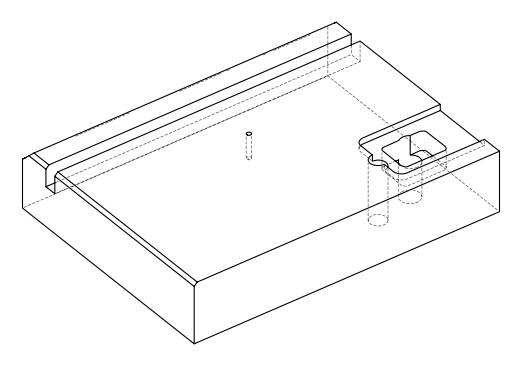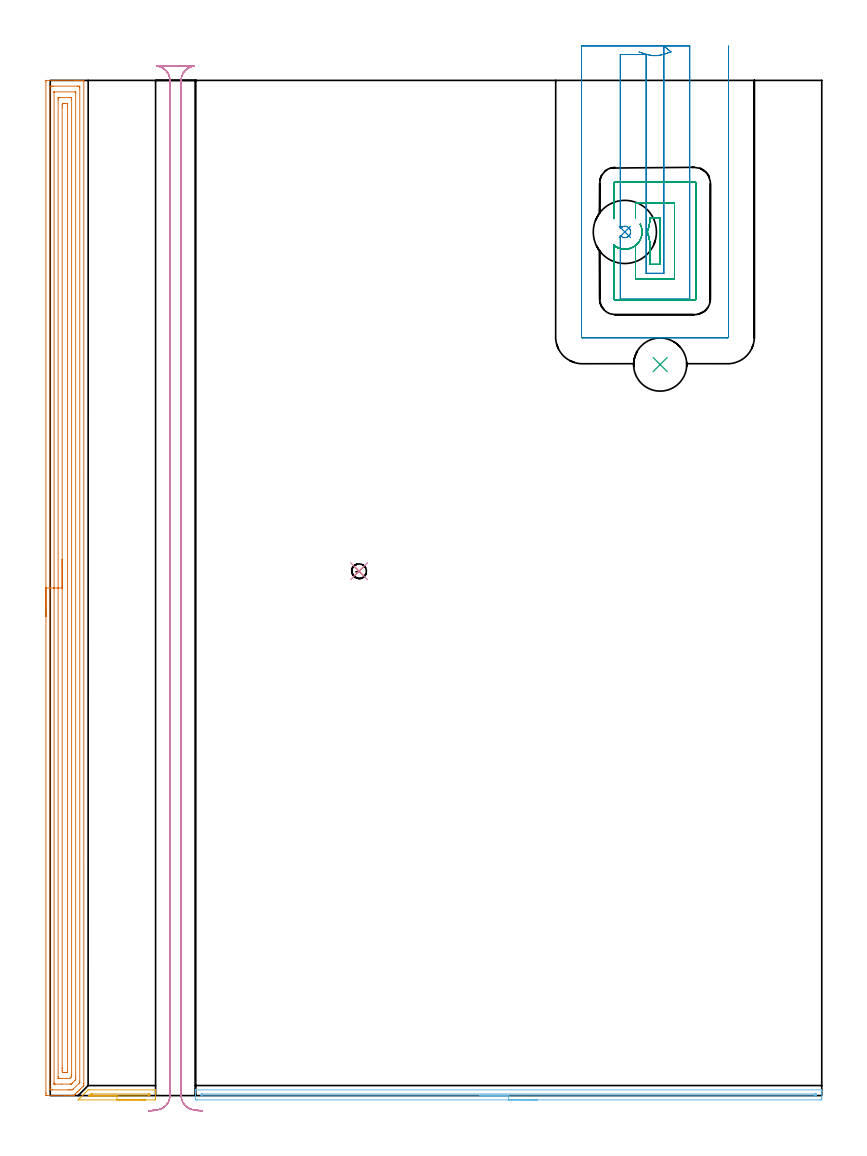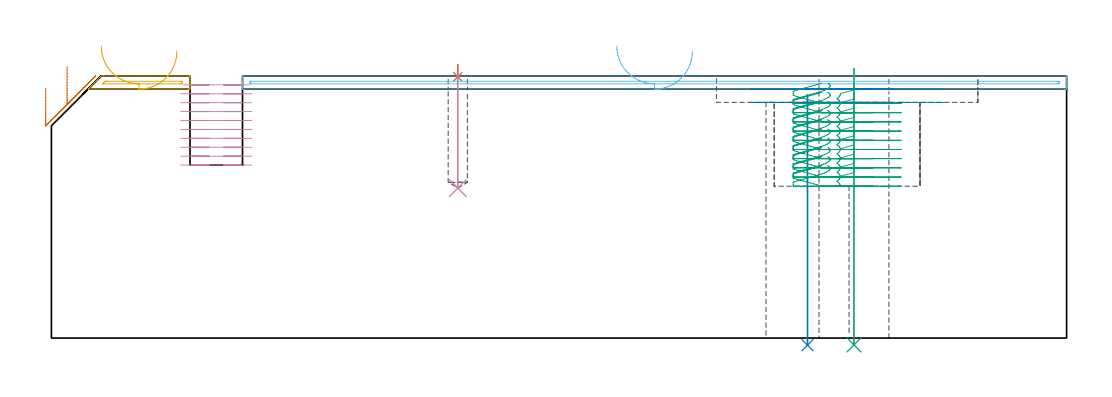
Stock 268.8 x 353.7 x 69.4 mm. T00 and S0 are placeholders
(PLAN: 10 operations, 6 tool changes, 44.9 min)
(1 SPOT_DRILL | STEP1POCKET | NXT0321_9005460120000 | 0.03 min | 1 mm3)
(2 INDEXABLE_INSERT_DRILL_THROUGH_HOLE_FROM_SOLID | STEP1HOLE | NXT0302_015 | 0.27 min | 26355 mm3)
(3 INDEXABLE_INSERT_DRILL_THROUGH_HOLE_FROM_SOLID_1 | STEP1HOLE_1 | NXT0302_008 | 0.29 min | 18633 mm3)
(4 DRILL_BLIND_HOLE_INTO_CENTER | STEP1POCKET | UGT0301_175 | 0.13 min | 577 mm3)
(5 AREA_MILL | FG_CHAMFER_SURFACE | UGT0205_001 | 0.55 min | 196 mm3)
(6 AREA_MILL_1 | FG_CHAMFER_SURFACE_1 | UGT0205_001 | 3.64 min | 1354 mm3)
(7 AREA_MILL_2 | FG_CHAMFER_SURFACE_2 | UGT0205_001 | 14.39 min | 30784 mm3)
(8 MILL_OPEN_POCKET | POCKET_OPEN | UGT0201_100 | Follow Part, ap 4.5, ae 75% | 2.99 min | 43998 mm3)
(9 MILL_RECTANGULAR_POCKET | POCKET_RECTANGULAR_STRAIGHT | NXT0201_013 | Follow Part, ap 2.5, ae 75% | 7.37 min | 35403 mm3)
(10 MILL_RECTANGULAR_SLOT | SLOT_RECTANGULAR | NXT0201_013 | Follow Part, ap 2.5, ae 75% | 15.27 min | 116003 mm3)
(TOOL NXT0321_9005460120000 | NC Spot Drill, 142deg, 12mm, Carbide, Uncoated | D12 PA142 FL30 Z2)
(TOOL NXT0302_015 | Index. Insert Drill 22mm [880-D2200L25-03] | D22 PA176 FL66 Z2)
(TOOL NXT0302_008 | Index. Insert Drill 18.5mm [880-D1850L25-05] | D18.5 PA176 FL93 Z2)
(TOOL UGT0301_175 | Twist Drill 5.1 mm | D5.1 PA118 FL50 Z2)
(TOOL UGT0205_001 | Chamfer Mill 20 x 3 x 45 deg. | D20 FL50 Z2)
(TOOL UGT0201_100 | End Mill 18 mm | D18 FL22 Z2)
(TOOL NXT0201_013 | ENDMILL 10mm | D10 FL30 Z4)
(OP 1 SPOT_DRILL)
G17 G21 G94 G90
T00 M6
G54
G17 G0 G90 X107.6 Y182.7 S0 M3
G43 Z79.4 H0
G94 G81 G98 Z69.18 F250. R72.4
G80
M5
M2
(OP 2 INDEXABLE_INSERT_DRILL_THROUGH_HOLE_FROM_SOLID)
G17 G21 G94 G90
T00 M6
G54
G17 G0 G90 X200.2 Y300.9 S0 M3
G43 Z79.4 H1
G94 G81 G98 Z-1.884 F250. R64.4
G80
M5
M2
(OP 3 INDEXABLE_INSERT_DRILL_THROUGH_HOLE_FROM_SOLID_1)
G17 G21 G94 G90
T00 M6
G54
G17 G0 G90 X212.5 Y254.7 S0 M3
G43 Z79.4 H1
G94 G81 G98 Z-1.823 F250. R71.4
G80
M5
M2
(OP 4 DRILL_BLIND_HOLE_INTO_CENTER)
G17 G21 G94 G90
T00 M6
G54
G17 G0 G90 X107.6 Y182.7 S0 M3
G43 Z79.4 H0
G94 G81 G98 Z39.7 F250. R71.4
G80
M5
M2
(OP 5 AREA_MILL)
G17 G21 G94 G90
T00 M6
G54
G17 G0 G90 X33.2 Y-1.5 S1061 M3
G43 Z79.4 H0
Z75.9
G94 G1 X33.162 Z75.028 F250.
X33.048 Z74.163
X32.859 Z73.312
X32.597 Z72.48
X32.263 Z71.674
X31.86 Z70.9
X31.392 Z70.164
X30.861 Z69.472
X30.271 Z68.829
X29.628 Z68.239
X28.936 Z67.708
X28.2 Z67.24
X27.426 Z66.837
X26.62 Z66.503
X25.788 Z66.241
X24.937 Z66.052
X24.072 Z65.938
X23.2 Z65.9
X9.838
X9.719 Y-1.493 Z65.906
X9.838 Y-1.364 Z66.035
X10.283 Y-0.916 Z66.481
X10.422 Y-0.777 Z66.619
X10.765 Y-0.435 Z66.965
X11.302 Y0.103 Z67.5
X11.89 Y0.69 Z68.089
X12.065 Y0.866 Z68.263
X12.182 Y0.983 Z68.38
X13.001 Y1.801 Z69.2
X13.205 Y1.996 Z69.389
X13.846 Y2. Z69.4
X36.563
X36.69 Y1.994 Z69.393
X36.7 Y1.735 Z69.133
Y1.027 Z68.426
Y0.353 Z67.752
Y-0.19 Z67.206
Y-0.461 Z66.935
Y-1.07 Z66.327
Y-1.341 Z66.056
X36.698 Y-1.491 Z65.905
X36.345 Y-1.5 Z65.9
X23.2
Y-0.086 Z67.314
X13.74 Y-0.085 Z67.315
X13.609 Y-0.081 Z67.319
X13.583 Y-0.079 Z67.321
X13.582 Y-0.078 Z67.322
X13.59 Y-0.066 Z67.334
X13.653 Y0.001 Z67.401
X13.719 Y0.069 Z67.469
X13.846 Y0.197 Z67.597
X14.096 Y0.443 Z67.843
X14.172 Y0.516 Z67.916
X14.228 Y0.566 Z67.966
X14.308 Y0.579 Z67.979
X14.661 Y0.584 Z67.984
X14.737 Y0.585 Z67.985
X34.336
X34.443 Y0.584 Z67.984
X34.678 Y0.579 Z67.979
X34.69 Y0.503 Z67.903
X34.695 Y0.335 Z67.735
X34.69 Y0.07 Z67.47
X34.667 Y-0.079 Z67.321
X34.336 Y-0.084 Z67.316
X34.23 Y-0.085 Z67.315
X23.2 Y-0.086 Z67.314
X22.329 Z67.352
X21.464 Z67.466
X20.612 Z67.655
X19.78 Z67.917
X18.974 Z68.251
X18.2 Z68.654
X17.464 Z69.123
X16.772 Z69.654
X16.129 Z70.243
X15.54 Z70.886
X15.009 Z71.578
X14.54 Z72.314
X14.137 Z73.088
X13.803 Z73.894
X13.541 Z74.726
X13.352 Z75.578
X13.238 Z76.443
X13.2 Z77.314
G0 Z79.4
M5
M2
(OP 6 AREA_MILL_1)
G17 G21 G94 G90
T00 M6
G54
G17 G0 G90 X169.7 Y-1.5 S1061 M3
G43 Z79.4 H0
Z75.9
G94 G1 X169.662 Z75.028 F250.
X169.548 Z74.163
X169.359 Z73.312
X169.097 Z72.48
X168.763 Z71.674
X168.36 Z70.9
X167.892 Z70.164
X167.36 Z69.472
X166.771 Z68.829
X166.128 Z68.239
X165.436 Z67.708
X164.7 Z67.24
X163.926 Z66.837
X163.12 Z66.503
X162.288 Z66.241
X161.436 Z66.052
X160.572 Z65.938
X159.7 Z65.9
X51.212
X50.78 Y-1.495 Z65.901
X50.61 Y-1.49 Z65.904
X50.6 Y-1.07 Z66.324
Y-0.516 Z66.881
Y-0.19 Z67.206
Y0.364 Z67.76
Y0.69 Z68.085
Y1.682 Z69.081
X50.61 Y1.994 Z69.393
X50.765 Y2. Z69.4
X268.635
X268.79 Y1.994 Z69.393
X268.8 Y1.681 Z69.081
Y1.342 Z68.741
Y0.69 Z68.085
Y-0.516 Z66.881
X268.796 Y-1.07 Z66.324
X268.79 Y-1.49 Z65.904
X268.62 Y-1.495 Z65.901
X268.188 Y-1.5 Z65.9
X159.7
Y-0.086 Z67.314
X52.891 Y-0.085 Z67.315
X52.634 Y-0.08 Z67.32
X52.61 Y-0.079 Z67.321
X52.606 Y-0.06 Z67.34
X52.602 Y-0.029 Z67.371
X52.601 Y0.002 Z67.402
Y0.201 Z67.601
X52.61 Y0.531 Z67.931
X52.616 Y0.58 Z67.98
X52.631 Y0.582 Z67.982
X52.677 Y0.584 Z67.984
X52.77 Y0.585 Z67.985
X52.956 Y0.586 Z67.986
X266.509 Y0.585 Z67.985
X266.766 Y0.58 Z67.98
X266.79 Y0.579 Z67.979
X266.794 Y0.559 Z67.959
X266.798 Y0.528 Z67.928
X266.8 Y0.498 Z67.898
Y0.298 Z67.698
X266.798 Y0.054 Z67.454
X266.795 Y-0.011 Z67.389
X266.79 Y-0.062 Z67.338
X266.779 Y-0.079 Z67.321
X266.743 Y-0.081 Z67.319
X266.402 Y-0.085 Z67.315
X266.297 Y-0.086 Z67.314
X159.7
X158.828 Z67.352
X157.964 Z67.466
X157.112 Z67.655
X156.28 Z67.917
X155.474 Z68.251
X154.7 Z68.654
X153.964 Z69.123
X153.272 Z69.654
X152.629 Z70.243
X152.04 Z70.886
X151.508 Z71.578
X151.04 Z72.314
X150.637 Z73.088
X150.303 Z73.894
X150.041 Z74.726
X149.852 Z75.578
X149.738 Z76.443
X149.7 Z77.314
G0 Z79.4
M5
M2
(OP 7 AREA_MILL_2)
G17 G21 G94 G90
T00 M6
G54
G17 G0 G90 X-1.5 Y166.85 S1061 M3
G43 Z79.4 H0
Z66.2
G94 G1 Y166.888 Z65.328 F250.
Y167.002 Z64.464
Y167.191 Z63.612
Y167.453 Z62.78
Y167.787 Z61.974
Y168.19 Z61.2
Y168.658 Z60.464
Y169.19 Z59.772
Y169.779 Z59.129
Y170.422 Z58.54
Y171.114 Z58.008
Y171.85 Z57.54
Y172.624 Z57.137
Y173.43 Z56.803
Y174.262 Z56.541
Y175.113 Z56.352
Y175.978 Z56.238
Y176.85 Z56.2
Y353.095
X-1.495 Y353.55 Z56.203
X-1.492 Y353.69 Z56.206
X-1.347 Y353.7 Z56.35
X8.622 Z66.316
X9.19 Z66.887
X9.502 Z67.198
X10.07 Z67.766
X10.383 Z68.077
X11.391 Y353.699 Z69.09
X11.694 Y353.69 Z69.393
X11.7 Y353.542 Z69.4
Y4.174
X11.694 Y3.505 Z69.392
X11.483 Y3.283 Z69.183
X10.59 Y2.389 Z68.288
X10.144 Y1.943 Z67.843
X9.698 Y1.497 Z67.396
X9.251 Y1.051 Z66.95
X8.806 Y0.604 Z66.503
X8.622 Y0.421 Z66.321
X8.54 Y0.34 Z66.24
X8.356 Y0.158 Z66.056
X8.199 Y0.01 Z65.898
X8.181 Y0.008 Z65.881
X7.869 Y0. Z65.569
X7.485 Z65.184
X6.861 Z64.556
X5.668 Z63.365
X5.1 Z62.794
X-1.063 Y0.001 Z56.634
X-1.278 Y0.004 Z56.419
X-1.492 Y0.01 Z56.206
X-1.495 Y0.166 Z56.203
X-1.499 Y0.604 Z56.201
X-1.5 Y1.047 Z56.2
Y176.85
X-0.086 Z57.614
X-0.085 Y351.509 Z57.615
X-0.084 Y351.609 Z57.616
X-0.082 Y351.657 Z57.618
X-0.079 Y351.677 Z57.621
X-0.068 Y351.69 Z57.632
X0.316 Y351.697 Z58.016
X0.698 Y351.699 Z58.398
X1.194 Y351.7 Z58.894
X9.502 Y351.699 Z67.202
X10.002 Y351.696 Z67.702
X10.195 Y351.69 Z67.895
X10.279 Y351.667 Z67.979
X10.284 Y351.411 Z67.984
X10.285 Y351.311 Z67.985
X10.286 Y350.516 Z67.986
X10.285 Y5.066 Z67.985
X10.281 Y4.669 Z67.981
X10.279 Y4.572 Z67.979
X10.271 Y4.532 Z67.971
X10.246 Y4.504 Z67.946
X10.153 Y4.406 Z67.853
X9.924 Y4.174 Z67.624
X8.138 Y2.389 Z65.838
X7.935 Y2.193 Z65.635
X7.741 Y2.01 Z65.441
X7.242 Y2.002 Z64.942
X6.861 Y2.001 Z64.561
X6.364 Y2. Z64.064
X0.698 Y2.001 Z58.398
X0.198 Y2.004 Z57.898
X0.005 Y2.01 Z57.705
X-0.079 Y2.033 Z57.621
X-0.084 Y2.289 Z57.616
X-0.085 Y2.389 Z57.615
X-0.086 Y3.183 Z57.614
Y176.85
X1.328 Z59.028
X1.329 Y349.526 Z59.029
X1.331 Y349.652 Z59.031
X1.333 Y349.682 Z59.033
X1.334 Y349.69 Z59.034
X1.35 Y349.693 Z59.05
X1.408 Y349.699 Z59.108
X8.622 Z66.322
X8.793 Y349.696 Z66.493
X8.842 Y349.693 Z66.542
X8.865 Y349.689 Z66.565
X8.867 Y349.676 Z66.567
X8.87 Y349.61 Z66.57
X8.871 Y349.526 Z66.571
Y349.273
Y6.598
X8.87 Y5.959 Z66.57
X8.868 Y5.709 Z66.568
X8.865 Y5.622 Z66.565
X8.859 Y5.569 Z66.559
X8.829 Y5.538 Z66.529
X8.622 Y5.323 Z66.322
X7.741 Y4.44 Z65.441
X7.609 Y4.308 Z65.309
X7.474 Y4.174 Z65.174
X7.348 Y4.056 Z65.048
X7.304 Y4.015 Z65.004
X7.204 Y4.009 Z64.904
X7.031 Y4.002 Z64.731
X3.951 Y4. Z61.651
X1.75 Z59.45
X1.578 Y4.001 Z59.278
X1.407 Y4.003 Z59.107
X1.358 Y4.007 Z59.058
X1.335 Y4.011 Z59.035
X1.333 Y4.023 Z59.033
X1.33 Y4.09 Z59.03
X1.329 Y4.174 Z59.029
Y4.427
X1.328 Y176.85 Z59.028
X2.743 Z60.443
Y346.849
X2.745 Y347.451 Z60.445
X2.748 Y347.654 Z60.448
X2.749 Y347.683 Z60.449
X2.764 Y347.69 Z60.464
X2.814 Y347.694 Z60.514
X2.919 Y347.697 Z60.619
X3.339 Y347.7 Z61.039
X6.861 Z64.561
X7.286 Y347.699 Z64.986
X7.381 Y347.697 Z65.081
X7.429 Y347.693 Z65.129
X7.448 Y347.69 Z65.148
X7.45 Y347.679 Z65.15
X7.453 Y347.578 Z65.153
X7.457 Y347.137 Z65.157
Y7.139
X7.455 Y6.851 Z65.155
X7.453 Y6.7 Z65.153
X7.45 Y6.629 Z65.15
X7.415 Y6.575 Z65.115
X7.274 Y6.432 Z64.974
X6.861 Y6.019 Z64.561
X6.812 Y6.008 Z64.512
X5.98 Y6. Z63.68
X5.94 Z63.64
X3.339 Z61.039
X2.915 Y6.001 Z60.615
X2.819 Y6.003 Z60.519
X2.771 Y6.007 Z60.471
X2.752 Y6.01 Z60.452
X2.75 Y6.021 Z60.45
X2.747 Y6.122 Z60.447
X2.743 Y6.563 Z60.443
Y176.85
X4.157 Z61.857
Y344.235
X4.161 Y345.064 Z61.861
X4.163 Y345.121 Z61.863
X4.22 Y345.69 Z61.92
X4.476 Y345.696 Z62.176
X5.1 Y345.699 Z62.8
X5.355 Y345.698 Z63.055
X5.98 Y345.69 Z63.68
X6.036 Y345.064 Z63.736
X6.039 Y345.004 Z63.739
X6.043 Y344.172 Z63.743
Y344.108
Y9.465
X6.039 Y8.636 Z63.739
X6.037 Y8.579 Z63.737
X5.98 Y8.01 Z63.68
X5.724 Y8.004 Z63.424
X5.1 Y8.001 Z62.8
X4.845 Y8.002 Z62.545
X4.22 Y8.01 Z61.92
X4.164 Y8.636 Z61.864
X4.16 Y8.696 Z61.86
X4.157 Y9.528 Z61.857
Y9.592
Y176.85
Y177.722 Z61.895
Y178.586 Z62.009
Y179.438 Z62.198
Y180.27 Z62.46
Y181.076 Z62.794
Y181.85 Z63.197
Y182.586 Z63.665
Y183.278 Z64.196
Y183.921 Z64.786
Y184.51 Z65.429
Y185.041 Z66.121
Y185.51 Z66.857
Y185.913 Z67.631
Y186.247 Z68.437
Y186.509 Z69.269
Y186.698 Z70.12
Y186.812 Z70.985
Y186.85 Z71.857
G0 Z79.4
M5
M2
(OP 8 MILL_OPEN_POCKET)
G17 G21 G94 G90
T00 M6
G54
G17 G0 G90 X205.127 Y363.604 S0 M3
G43 Z79.4 H0
Z65.9
G94 G1 X207.987 Y362.7 F250.
G3 X213.413 Y362.7 R9.
G1 X216.273 Y363.604
X213.8 Y365.7
Y362.7
Y286.5 F500.
X207.6
Y362.7
X198.6
Y302.088
G2 X199.072 Y302.544 R2.
X199.25 Y302.653 R1.99
X201.5 Y302.411 R1.991
X201.751 Y302.152 R1.99
X202.128 Y301.405 R1.995
X201.25 Y299.205 R1.996
X200.72 Y298.974 R1.995
X198.671 Y299.616 R2.01
G1 X198.6 Y299.706
Y277.5
X222.8
Y362.7
Y365.7 F250.
X185.1
Y362.7
Y264.3 F500.
G3 X185.4 Y264. R0.3
G1 X236.
G3 X236.3 Y264.3 R0.3
G1 Y362.7
Y365.7 F250.
G0 X205.127 Y363.604 Z62.4
G1 X207.987 Y362.7
G3 X213.413 Y362.7 R9.
G1 X216.273 Y363.604
X213.8 Y365.7
Y362.7
Y286.5 F500.
X207.6
Y362.7
X198.6
Y302.088
G2 X199.072 Y302.544 R2.
G1 X199.15 Y302.607
X199.242 Y302.648
G2 X201.505 Y302.407 R1.991
X201.751 Y302.152 R1.99
X201.398 Y299.306 R1.995
G1 X201.238 Y299.198
G2 X198.812 Y299.466 R2.005
X198.671 Y299.616 R2.01
G1 X198.6 Y299.706
Y277.5
X222.8
Y362.7
Y365.7 F250.
X185.1
Y362.7
Y264.3 F500.
G3 X185.4 Y264. R0.3
G1 X236.
G3 X236.3 Y264.3 R0.3
G1 Y362.7
Y365.7 F250.
G0 Z79.4
M5
M2
(OP 9 MILL_RECTANGULAR_POCKET)
G17 G21 G94 G90
T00 M6
G54
G17 G0 G90 X204.017 Y296.272 S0 M3
G43 Z79.4 H0
Z67.533
G94 G1 X203.627 Y295.967 Z67.401 F250.
X203.217 Y295.705 Z67.27
X202.908 Y295.549 Z67.177
X202.598 Y295.393 Z67.084
X201.757 Y295.099 Z66.846
X200.882 Y294.933 Z66.607
X199.992 Y294.898 Z66.368
X199.106 Y294.995 Z66.13
X198.245 Y295.221 Z65.891
X197.426 Y295.572 Z65.652
X196.669 Y296.04 Z65.414
X196.4 Y296.26 Z65.321
Y294.303 Z64.797
Y296.26 Z64.273
X196.669 Y296.04 Z64.18
X197.426 Y295.572 Z63.941
X198.245 Y295.221 Z63.702
X199.106 Y294.995 Z63.464
X199.992 Y294.898 Z63.225
X200.882 Y294.933 Z62.986
X201.757 Y295.099 Z62.748
X202.598 Y295.393 Z62.509
X202.908 Y295.549 Z62.416
X203.217 Y295.705 Z62.323
X203.627 Y295.967 Z62.193
X203.9 Y296.18 Z62.1
Y284.6 F500.
X217.5
Y310.9
X203.9
Y305.618
G0 X205.555 Y303.621 Z67.533
G1 X205.903 Y302.786 Z67.291 F250.
X206.122 Y301.903 Z67.047
X206.206 Y300.998 Z66.804
X206.152 Y300.09 Z66.56
X205.961 Y299.2 Z66.316
X205.639 Y298.35 Z66.072
X205.191 Y297.558 Z65.829
X204.63 Y296.843 Z65.585
X203.966 Y296.22 Z65.341
X203.217 Y295.705 Z65.098
X202.908 Y295.549 Z65.005
X202.598 Y295.393 Z64.912
X201.757 Y295.099 Z64.673
X200.882 Y294.933 Z64.434
X199.992 Y294.898 Z64.196
X199.106 Y294.995 Z63.957
X198.245 Y295.221 Z63.718
X197.426 Y295.572 Z63.48
X196.669 Y296.04 Z63.241
X196.4 Y296.26 Z63.148
Y294.303 Z62.624
Y296.26 Z62.1
Y277.6 F500.
G3 X196.9 Y277.1 R0.5
G1 X224.5
G3 X225. Y277.6 R0.5
G1 Y317.9
G3 X224.5 Y318.4 R0.5
G1 X196.9
G3 X196.4 Y317.9 R0.5
G1 Y305.537
G0 X212.5 Y299.094 Z67.533
G1 Y305.9 Z65.71 F250.
X208.9 Z64.745
Y305.037 Z64.514
X208.787 Y303.791 Z64.179
X208.551 Y302.562 Z63.843
X208.193 Y301.363 Z63.508
X208.007 Y300.898 Z63.374
X208.193 Y300.434 Z63.24
X208.551 Y299.235 Z62.905
X208.787 Y298.006 Z62.569
X208.9 Y296.76 Z62.234
Y296.26 Z62.1
Y289.6 F500.
X212.5
Y305.9
X208.9
Y305.537
G2 X208.007 Y300.898 R12.5
X208.9 Y296.26 R12.5
G1 Y295.26
G0 X204.015 Y296.273 Z65.1
G1 X203.627 Y295.968 Z64.968 F250.
X203.214 Y295.705 Z64.837
X202.905 Y295.548 Z64.744
X202.596 Y295.392 Z64.651
X201.755 Y295.099 Z64.412
X200.88 Y294.933 Z64.174
X199.99 Y294.898 Z63.935
X199.105 Y294.995 Z63.697
X198.244 Y295.221 Z63.458
X197.426 Y295.572 Z63.219
X196.669 Y296.04 Z62.981
X196.4 Y296.26 Z62.888
Y294.303 Z62.364
Y296.26 Z61.839
X196.669 Y296.04 Z61.747
X197.426 Y295.572 Z61.508
X198.244 Y295.221 Z61.269
X199.105 Y294.995 Z61.031
X199.99 Y294.898 Z60.792
X200.88 Y294.933 Z60.554
X201.755 Y295.099 Z60.315
X202.596 Y295.392 Z60.077
X202.905 Y295.548 Z59.984
X203.214 Y295.705 Z59.891
X203.627 Y295.968 Z59.759
X203.9 Y296.182 Z59.667
Y284.6 F500.
X217.5
Y310.9
X203.9
Y305.618
G0 X205.55 Y303.622 Z65.1
G1 X205.569 Y303.59 Z65.09 F250.
X205.911 Y302.752 Z64.847
X206.124 Y301.872 Z64.605
X206.203 Y300.97 Z64.362
X206.145 Y300.066 Z64.119
X205.952 Y299.182 Z63.877
X205.628 Y298.336 Z63.634
X205.181 Y297.549 Z63.392
X204.621 Y296.837 Z63.149
X203.961 Y296.218 Z62.906
X203.214 Y295.705 Z62.664
X202.905 Y295.548 Z62.571
X202.596 Y295.392 Z62.478
X201.755 Y295.099 Z62.239
X200.88 Y294.933 Z62.001
X199.99 Y294.898 Z61.762
X199.105 Y294.995 Z61.524
X198.244 Y295.221 Z61.285
X197.426 Y295.572 Z61.046
X196.669 Y296.04 Z60.808
X196.4 Y296.26 Z60.715
Y294.303 Z60.191
Y296.26 Z59.667
Y277.6 F500.
G3 X196.9 Y277.1 R0.5
G1 X224.5
G3 X225. Y277.6 R0.5
G1 Y317.9
G3 X224.5 Y318.4 R0.5
G1 X196.9
G3 X196.4 Y317.9 R0.5
G1 Y305.537
G0 X212.5 Y299.094 Z65.1
G1 Y305.9 Z63.276 F250.
X208.9 Z62.312
Y305.037 Z62.08
X208.788 Y303.791 Z61.745
X208.551 Y302.562 Z61.41
X208.193 Y301.363 Z61.075
X208.007 Y300.898 Z60.941
X208.193 Y300.434 Z60.807
X208.551 Y299.235 Z60.471
X208.788 Y298.006 Z60.136
X208.9 Y296.76 Z59.801
Y296.26 Z59.667
Y289.6 F500.
X212.5
Y305.9
X208.9
Y305.537
G2 X208.007 Y300.898 R12.5
X208.9 Y296.26 R12.5
G1 Y295.26
G0 X204.015 Y296.273 Z62.667
G1 X203.627 Y295.968 Z62.534 F250.
X203.36 Y295.792 Z62.449
X202.745 Y295.47 Z62.262
X202.43 Y295.323 Z62.17
X201.606 Y295.061 Z61.938
X200.753 Y294.92 Z61.706
X199.888 Y294.902 Z61.474
X199.03 Y295.009 Z61.243
X198.196 Y295.238 Z61.011
X197.403 Y295.584 Z60.779
X196.669 Y296.04 Z60.547
X196.4 Y296.26 Z60.454
Y294.303 Z59.93
Y296.26 Z59.406
X196.669 Y296.04 Z59.313
X197.403 Y295.584 Z59.082
X198.196 Y295.238 Z58.85
X199.03 Y295.009 Z58.618
X199.888 Y294.902 Z58.386
X200.753 Y294.92 Z58.155
X201.606 Y295.061 Z57.923
X202.43 Y295.323 Z57.691
X203.055 Y295.627 Z57.505
X203.36 Y295.792 Z57.412
X203.627 Y295.968 Z57.326
X203.9 Y296.182 Z57.233
Y284.6 F500.
X217.5
Y310.9
X203.9
Y305.618
G0 X205.551 Y303.623 Z62.667
G1 X205.891 Y302.815 Z62.432 F250.
X206.111 Y301.949 Z62.192
X206.201 Y301.059 Z61.953
X206.158 Y300.166 Z61.713
X205.983 Y299.29 Z61.474
X205.68 Y298.449 Z61.234
X205.255 Y297.662 Z60.994
X204.719 Y296.946 Z60.755
X204.082 Y296.319 Z60.515
X203.36 Y295.792 Z60.276
X202.745 Y295.47 Z60.09
X202.43 Y295.323 Z59.997
X201.606 Y295.061 Z59.765
X200.753 Y294.92 Z59.533
X199.888 Y294.902 Z59.301
X199.03 Y295.009 Z59.07
X198.196 Y295.238 Z58.838
X197.403 Y295.584 Z58.606
X196.669 Y296.04 Z58.374
X196.4 Y296.26 Z58.282
Y294.303 Z57.757
Y296.26 Z57.233
Y277.6 F500.
G3 X196.9 Y277.1 R0.5
G1 X224.5
G3 X225. Y277.6 R0.5
G1 Y317.9
G3 X224.5 Y318.4 R0.5
G1 X196.9
G3 X196.4 Y317.9 R0.5
G1 Y305.537
G0 X212.5 Y299.094 Z62.667
G1 Y305.9 Z60.843 F250.
X208.9 Z59.878
Y305.037 Z59.647
X208.787 Y303.791 Z59.312
X208.551 Y302.562 Z58.977
X208.193 Y301.363 Z58.641
X208.007 Y300.898 Z58.507
X208.193 Y300.434 Z58.373
X208.551 Y299.235 Z58.038
X208.787 Y298.006 Z57.703
X208.9 Y296.76 Z57.367
Y296.26 Z57.233
Y289.6 F500.
X212.5
Y305.9
X208.9
Y305.537
G2 X208.007 Y300.898 R12.5
X208.9 Y296.26 R12.5
G1 Y295.26
G0 X204.016 Y296.272 Z60.233
G1 X203.627 Y295.967 Z60.101 F250.
X203.004 Y295.588 Z59.905
X202.689 Y295.444 Z59.813
X202.373 Y295.3 Z59.72
X201.555 Y295.049 Z59.49
X200.709 Y294.916 Z59.261
X199.853 Y294.904 Z59.031
X199.004 Y295.014 Z58.802
X198.179 Y295.244 Z58.573
X197.396 Y295.588 Z58.343
X196.669 Y296.04 Z58.114
X196.4 Y296.26 Z58.021
Y294.303 Z57.497
Y296.26 Z56.973
X196.669 Y296.04 Z56.88
X197.396 Y295.588 Z56.65
X198.179 Y295.244 Z56.421
X199.004 Y295.014 Z56.192
X199.853 Y294.904 Z55.962
X200.709 Y294.916 Z55.733
X201.555 Y295.049 Z55.503
X202.373 Y295.3 Z55.274
X202.689 Y295.444 Z55.181
X203.004 Y295.588 Z55.088
X203.627 Y295.967 Z54.893
X203.9 Y296.181 Z54.8
Y284.6 F500.
X217.5
Y310.9
X203.9
Y305.618
G0 X205.552 Y303.62 Z60.233
G1 X205.577 Y303.577 Z60.22 F250.
X205.925 Y302.716 Z59.971
X206.137 Y301.812 Z59.722
X206.206 Y300.887 Z59.474
X206.132 Y299.961 Z59.225
X205.917 Y299.058 Z58.976
X205.565 Y298.2 Z58.728
X205.085 Y297.405 Z58.479
X204.488 Y296.694 Z58.23
X203.789 Y296.083 Z57.981
X203.004 Y295.588 Z57.733
X202.689 Y295.444 Z57.64
X202.373 Y295.3 Z57.547
X201.555 Y295.049 Z57.317
X200.709 Y294.916 Z57.088
X199.853 Y294.904 Z56.859
X199.004 Y295.014 Z56.629
X198.179 Y295.244 Z56.4
X197.396 Y295.588 Z56.171
X196.669 Y296.04 Z55.941
X196.4 Y296.26 Z55.848
Y294.303 Z55.324
Y296.26 Z54.8
Y277.6 F500.
G3 X196.9 Y277.1 R0.5
G1 X224.5
G3 X225. Y277.6 R0.5
G1 Y317.9
G3 X224.5 Y318.4 R0.5
G1 X196.9
G3 X196.4 Y317.9 R0.5
G1 Y305.537
G0 X212.5 Y299.094 Z60.233
G1 Y305.9 Z58.41 F250.
X208.9 Z57.445
Y305.037 Z57.214
X208.787 Y303.791 Z56.879
X208.551 Y302.562 Z56.543
X208.193 Y301.363 Z56.208
X208.007 Y300.899 Z56.074
X208.193 Y300.434 Z55.94
X208.551 Y299.235 Z55.605
X208.787 Y298.006 Z55.269
X208.9 Y296.76 Z54.934
Y296.26 Z54.8
Y289.6 F500.
X212.5
Y305.9
X208.9
Y305.537
G2 X208.007 Y300.899 R12.5
X208.9 Y296.26 R12.5
G1 Y295.26
G0 X204.018 Y296.273 Z57.8
G1 X203.9 Y296.18 Z57.76 F250.
X203.62 Y295.961 Z57.665
X203.324 Y295.781 Z57.572
X203.121 Y295.657 Z57.508
X202.908 Y295.549 Z57.444
X202.598 Y295.393 Z57.351
X201.757 Y295.099 Z57.112
X200.882 Y294.933 Z56.874
X199.992 Y294.898 Z56.635
X199.106 Y294.995 Z56.396
X198.245 Y295.221 Z56.158
X197.426 Y295.572 Z55.919
X196.669 Y296.04 Z55.68
X196.4 Y296.26 Z55.587
Y294.303 Z55.063
Y296.26 Z54.539
X196.669 Y296.04 Z54.446
X197.426 Y295.572 Z54.208
X198.245 Y295.221 Z53.969
X199.106 Y294.995 Z53.73
X199.992 Y294.898 Z53.492
X200.882 Y294.933 Z53.253
X201.757 Y295.099 Z53.014
X202.598 Y295.393 Z52.776
X202.908 Y295.549 Z52.683
X203.121 Y295.657 Z52.619
X203.324 Y295.781 Z52.555
X203.627 Y295.967 Z52.459
X203.9 Y296.18 Z52.367
Y284.6 F500.
X217.5
Y310.9
X203.9
Y305.618
G0 X205.552 Y303.62 Z57.8
G1 X205.573 Y303.584 Z57.789 F250.
X205.93 Y302.701 Z57.534
X206.143 Y301.773 Z57.278
X206.206 Y300.823 Z57.023
X206.118 Y299.874 Z56.768
X205.882 Y298.952 Z56.513
X205.503 Y298.078 Z56.258
X204.99 Y297.276 Z56.002
X204.357 Y296.564 Z55.747
X203.62 Y295.961 Z55.492
X203.324 Y295.781 Z55.399
X203.121 Y295.657 Z55.335
X202.908 Y295.549 Z55.271
X202.598 Y295.393 Z55.179
X201.757 Y295.099 Z54.94
X200.882 Y294.933 Z54.701
X199.992 Y294.898 Z54.462
X199.106 Y294.995 Z54.224
X198.245 Y295.221 Z53.985
X197.426 Y295.572 Z53.746
X196.669 Y296.04 Z53.508
X196.4 Y296.26 Z53.415
Y294.303 Z52.891
Y296.26 Z52.367
Y277.6 F500.
G3 X196.9 Y277.1 R0.5
G1 X224.5
G3 X225. Y277.6 R0.5
G1 Y317.9
G3 X224.5 Y318.4 R0.5
G1 X196.9
G3 X196.4 Y317.9 R0.5
G1 Y305.537
G0 X212.5 Y299.094 Z57.8
G1 Y305.9 Z55.976 F250.
X208.9 Z55.012
Y305.037 Z54.781
X208.787 Y303.791 Z54.445
X208.551 Y302.562 Z54.11
X208.193 Y301.363 Z53.775
X208.007 Y300.898 Z53.641
X208.193 Y300.434 Z53.507
X208.551 Y299.235 Z53.171
X208.787 Y298.006 Z52.836
X208.9 Y296.76 Z52.501
Y296.26 Z52.367
Y289.6 F500.
X212.5
Y305.9
X208.9
Y305.537
G2 X208.007 Y300.898 R12.5
X208.9 Y296.26 R12.5
G1 Y295.26
G0 X204.016 Y296.273 Z55.367
G1 X203.627 Y295.967 Z55.234 F250.
X203.217 Y295.706 Z55.104
X202.908 Y295.549 Z55.011
X202.598 Y295.393 Z54.918
X201.757 Y295.099 Z54.679
X200.882 Y294.933 Z54.441
X199.992 Y294.898 Z54.202
X199.106 Y294.995 Z53.963
X198.245 Y295.221 Z53.725
X197.426 Y295.572 Z53.486
X196.669 Y296.04 Z53.247
X196.4 Y296.26 Z53.154
Y294.303 Z52.63
Y296.26 Z52.106
X196.669 Y296.04 Z52.013
X197.426 Y295.572 Z51.774
X198.245 Y295.221 Z51.536
X199.106 Y294.995 Z51.297
X199.992 Y294.898 Z51.058
X200.882 Y294.933 Z50.82
X201.757 Y295.099 Z50.581
X202.598 Y295.393 Z50.342
X202.908 Y295.549 Z50.25
X203.217 Y295.706 Z50.157
X203.627 Y295.967 Z50.026
X203.9 Y296.181 Z49.933
Y284.6 F500.
X217.5
Y310.9
X203.9
Y305.618
G0 X205.553 Y303.622 Z55.367
G1 X205.901 Y302.787 Z55.124 F250.
X206.121 Y301.904 Z54.88
X206.204 Y300.999 Z54.637
X206.15 Y300.091 Z54.393
X205.96 Y299.201 Z54.149
X205.637 Y298.351 Z53.906
X205.19 Y297.559 Z53.662
X204.629 Y296.844 Z53.418
X203.966 Y296.221 Z53.175
X203.217 Y295.706 Z52.931
X202.908 Y295.549 Z52.838
X202.598 Y295.393 Z52.745
X201.757 Y295.099 Z52.507
X200.882 Y294.933 Z52.268
X199.992 Y294.898 Z52.029
X199.106 Y294.995 Z51.79
X198.245 Y295.221 Z51.552
X197.426 Y295.572 Z51.313
X196.669 Y296.04 Z51.074
X196.4 Y296.26 Z50.982
Y294.303 Z50.457
Y296.26 Z49.933
Y277.6 F500.
G3 X196.9 Y277.1 R0.5
G1 X224.5
G3 X225. Y277.6 R0.5
G1 Y317.9
G3 X224.5 Y318.4 R0.5
G1 X196.9
G3 X196.4 Y317.9 R0.5
G1 Y305.537
G0 X212.5 Y299.094 Z55.367
G1 Y305.9 Z53.543 F250.
X208.9 Z52.578
Y305.037 Z52.347
X208.787 Y303.791 Z52.012
X208.551 Y302.562 Z51.677
X208.193 Y301.363 Z51.341
X208.007 Y300.898 Z51.207
X208.193 Y300.434 Z51.073
X208.551 Y299.235 Z50.738
X208.787 Y298.006 Z50.403
X208.9 Y296.76 Z50.067
Y296.26 Z49.933
Y289.6 F500.
X212.5
Y305.9
X208.9
Y305.537
G2 X208.007 Y300.898 R12.5
X208.9 Y296.26 R12.5
G1 Y295.26
G0 X204.018 Y296.274 Z52.933
G1 X203.682 Y296.01 Z52.819 F250.
X203.449 Y295.86 Z52.745
X203.158 Y295.672 Z52.652
X202.756 Y295.464 Z52.531
X202.434 Y295.335 Z52.438
X202.113 Y295.206 Z52.345
X201.188 Y294.976 Z52.09
X200.239 Y294.894 Z51.834
X199.289 Y294.964 Z51.579
X198.362 Y295.182 Z51.324
X197.481 Y295.544 Z51.069
X196.669 Y296.04 Z50.814
X196.4 Y296.26 Z50.721
Y294.303 Z50.197
Y296.26 Z49.672
X196.669 Y296.04 Z49.58
X197.481 Y295.544 Z49.324
X198.362 Y295.182 Z49.069
X199.289 Y294.964 Z48.814
X200.239 Y294.894 Z48.559
X201.188 Y294.976 Z48.304
X202.113 Y295.206 Z48.048
X202.434 Y295.335 Z47.955
X202.756 Y295.464 Z47.863
X203.158 Y295.672 Z47.741
X203.449 Y295.86 Z47.649
X203.682 Y296.01 Z47.574
X203.9 Y296.181 Z47.5
Y284.6 F500.
X217.5
Y310.9
X203.9
Y305.616
G0 X205.538 Y303.614 Z52.933
G1 X205.791 Y303.091 Z52.777 F250.
X205.899 Y302.761 Z52.685
X206.007 Y302.432 Z52.592
X206.17 Y301.548 Z52.351
X206.2 Y300.65 Z52.11
X206.095 Y299.757 Z51.869
X205.859 Y298.89 Z51.628
X205.495 Y298.068 Z51.388
X205.014 Y297.309 Z51.147
X204.424 Y296.631 Z50.906
X203.74 Y296.048 Z50.665
X203.449 Y295.86 Z50.572
X203.158 Y295.672 Z50.479
X202.756 Y295.464 Z50.358
X202.434 Y295.335 Z50.265
X202.113 Y295.206 Z50.172
X201.188 Y294.976 Z49.917
X200.239 Y294.894 Z49.662
X199.289 Y294.964 Z49.407
X198.362 Y295.182 Z49.152
X197.481 Y295.544 Z48.896
X196.669 Y296.04 Z48.641
X196.4 Y296.26 Z48.548
Y294.303 Z48.024
Y296.26 Z47.5
Y277.6 F500.
G3 X196.9 Y277.1 R0.5
G1 X224.5
G3 X225. Y277.6 R0.5
G1 Y317.9
G3 X224.5 Y318.4 R0.5
G1 X196.9
G3 X196.4 Y317.9 R0.5
G1 Y305.538
G0 X212.5 Y299.094 Z52.933
G1 Y305.9 Z51.11 F250.
X208.9 Z50.145
Y305.038 Z49.914
X208.787 Y303.791 Z49.579
X208.551 Y302.562 Z49.243
X208.193 Y301.363 Z48.908
X208.007 Y300.899 Z48.774
X208.193 Y300.434 Z48.64
X208.551 Y299.235 Z48.305
X208.787 Y298.006 Z47.969
X208.9 Y296.76 Z47.634
Y296.26 Z47.5
Y289.6 F500.
X212.5
Y305.9
X208.9
Y305.538
G2 X208.007 Y300.899 R12.5
X208.9 Y296.26 R12.5
G1 Y295.26
G0 X204.015 Y296.271 Z50.5
G1 X203.627 Y295.967 Z50.368 F250.
X202.876 Y295.522 Z50.134
X202.067 Y295.191 Z49.9
X201.219 Y294.98 Z49.666
X200.35 Y294.895 Z49.432
X199.478 Y294.937 Z49.198
X198.62 Y295.104 Z48.963
X198.292 Y295.215 Z48.871
X197.963 Y295.325 Z48.778
X197.294 Y295.643 Z48.579
X196.669 Y296.04 Z48.381
X196.4 Y296.259 Z48.288
Y294.303 Z47.764
Y296.259 Z47.24
X196.669 Y296.04 Z47.147
X197.294 Y295.643 Z46.948
X197.963 Y295.325 Z46.75
X198.292 Y295.215 Z46.657
X198.62 Y295.104 Z46.564
X199.478 Y294.937 Z46.33
X200.35 Y294.895 Z46.096
X201.219 Y294.98 Z45.862
X202.067 Y295.191 Z45.628
X202.876 Y295.522 Z45.394
X203.627 Y295.967 Z45.159
X203.9 Y296.181 Z45.067
Y284.6 F500.
X217.5
Y310.9
X203.9
Y305.616
G0 X205.538 Y303.612 Z50.5
G1 X205.753 Y303.187 Z50.372 F250.
X206.035 Y302.322 Z50.129
X206.098 Y301.982 Z50.036
X206.161 Y301.641 Z49.943
X206.207 Y300.824 Z49.724
X206.183 Y300.478 Z49.631
X206.158 Y300.133 Z49.538
X205.966 Y299.215 Z49.287
X205.85 Y298.888 Z49.194
X205.733 Y298.562 Z49.101
X205.291 Y297.712 Z48.844
X204.719 Y296.943 Z48.588
X204.033 Y296.275 Z48.331
X203.248 Y295.724 Z48.074
X202.387 Y295.306 Z47.817
X201.469 Y295.029 Z47.561
X200.52 Y294.902 Z47.304
X199.562 Y294.927 Z47.047
X198.62 Y295.104 Z46.791
X198.292 Y295.215 Z46.698
X197.963 Y295.325 Z46.605
X197.294 Y295.643 Z46.406
X196.669 Y296.04 Z46.208
X196.4 Y296.259 Z46.115
Y294.303 Z45.591
Y296.259 Z45.067
Y277.6 F500.
G3 X196.9 Y277.1 R0.5
G1 X224.5
G3 X225. Y277.6 R0.5
G1 Y317.9
G3 X224.5 Y318.4 R0.5
G1 X196.9
G3 X196.4 Y317.9 R0.5
G1 Y305.537
G0 X212.5 Y299.094 Z50.5
G1 Y305.9 Z48.676 F250.
X208.9 Z47.712
Y305.037 Z47.481
X208.787 Y303.791 Z47.145
X208.551 Y302.562 Z46.81
X208.193 Y301.363 Z46.475
X208.007 Y300.898 Z46.341
X208.193 Y300.434 Z46.207
X208.551 Y299.235 Z45.871
X208.787 Y298.006 Z45.536
X208.9 Y296.76 Z45.201
Y296.259 Z45.067
Y289.6 F500.
X212.5
Y305.9
X208.9
Y305.537
G2 X208.007 Y300.898 R12.5
X208.9 Y296.259 R12.5
G1 Y295.259
G0 X204.017 Y296.273 Z48.067
G1 X203.627 Y295.967 Z47.934 F250.
X203.149 Y295.667 Z47.783
X202.645 Y295.413 Z47.631
X202.321 Y295.291 Z47.539
X201.996 Y295.168 Z47.446
X201.088 Y294.96 Z47.196
X200.158 Y294.894 Z46.946
X199.229 Y294.973 Z46.696
X198.324 Y295.195 Z46.447
X197.463 Y295.553 Z46.197
X196.669 Y296.04 Z45.947
X196.4 Y296.26 Z45.854
Y294.303 Z45.33
Y296.26 Z44.806
X196.669 Y296.04 Z44.713
X197.463 Y295.553 Z44.463
X198.324 Y295.195 Z44.214
X199.229 Y294.973 Z43.964
X200.158 Y294.894 Z43.714
X201.088 Y294.96 Z43.464
X201.996 Y295.168 Z43.214
X202.321 Y295.291 Z43.122
X202.645 Y295.413 Z43.029
X203.149 Y295.667 Z42.877
X203.627 Y295.967 Z42.726
X203.9 Y296.181 Z42.633
Y284.6 F500.
X217.5
Y310.9
X203.9
Y305.616
G0 X205.546 Y303.616 Z48.067
G1 X205.882 Y302.846 Z47.841 F250.
X206.122 Y301.905 Z47.581
X206.16 Y301.561 Z47.489
X206.198 Y301.217 Z47.396
X206.18 Y300.338 Z47.16
X206.034 Y299.471 Z46.925
X205.763 Y298.635 Z46.689
X205.373 Y297.847 Z46.454
X205.18 Y297.559 Z46.361
X204.987 Y297.271 Z46.268
X204.494 Y296.7 Z46.066
X203.933 Y296.194 Z45.863
X203.314 Y295.763 Z45.661
X202.645 Y295.413 Z45.459
X202.321 Y295.291 Z45.366
X201.996 Y295.168 Z45.273
X201.088 Y294.96 Z45.023
X200.158 Y294.894 Z44.774
X199.229 Y294.973 Z44.524
X198.324 Y295.195 Z44.274
X197.463 Y295.553 Z44.024
X196.669 Y296.04 Z43.775
X196.4 Y296.26 Z43.682
Y294.303 Z43.157
Y296.26 Z42.633
Y277.6 F500.
G3 X196.9 Y277.1 R0.5
G1 X224.5
G3 X225. Y277.6 R0.5
G1 Y317.9
G3 X224.5 Y318.4 R0.5
G1 X196.9
G3 X196.4 Y317.9 R0.5
G1 Y305.537
G0 X212.5 Y299.094 Z48.067
G1 Y305.9 Z46.243 F250.
X208.9 Z45.278
Y305.037 Z45.047
X208.787 Y303.791 Z44.712
X208.551 Y302.562 Z44.377
X208.193 Y301.363 Z44.041
X208.007 Y300.898 Z43.907
X208.193 Y300.434 Z43.773
X208.551 Y299.235 Z43.438
X208.787 Y298.006 Z43.103
X208.9 Y296.76 Z42.767
Y296.26 Z42.633
Y289.6 F500.
X212.5
Y305.9
X208.9
Y305.537
G2 X208.007 Y300.898 R12.5
X208.9 Y296.26 R12.5
G1 Y295.26
G0 X204.015 Y296.273 Z45.633
G1 X203.627 Y295.968 Z45.501 F250.
X203.215 Y295.705 Z45.37
X202.905 Y295.548 Z45.277
X202.596 Y295.392 Z45.184
X201.755 Y295.099 Z44.946
X200.88 Y294.933 Z44.707
X199.991 Y294.898 Z44.468
X199.105 Y294.995 Z44.23
X198.244 Y295.221 Z43.991
X197.426 Y295.572 Z43.753
X196.669 Y296.04 Z43.514
X196.4 Y296.26 Z43.421
Y294.303 Z42.897
Y296.26 Z42.373
X196.669 Y296.04 Z42.28
X197.426 Y295.572 Z42.041
X198.244 Y295.221 Z41.803
X199.105 Y294.995 Z41.564
X199.991 Y294.898 Z41.326
X200.88 Y294.933 Z41.087
X201.755 Y295.099 Z40.848
X202.596 Y295.392 Z40.61
X202.905 Y295.548 Z40.517
X203.215 Y295.705 Z40.424
X203.627 Y295.968 Z40.293
X203.9 Y296.182 Z40.2
Y284.6 F500.
X217.5
Y310.9
X203.9
Y305.618
G0 X205.543 Y303.619 Z45.633
G1 X205.629 Y303.467 Z45.586 F250.
X205.948 Y302.634 Z45.348
X206.141 Y301.763 Z45.109
X206.203 Y300.874 Z44.87
X206.133 Y299.985 Z44.631
X205.932 Y299.116 Z44.392
X205.604 Y298.286 Z44.153
X205.158 Y297.514 Z43.914
X204.603 Y296.817 Z43.675
X203.95 Y296.209 Z43.436
X203.215 Y295.705 Z43.197
X202.905 Y295.548 Z43.104
X202.596 Y295.392 Z43.011
X201.755 Y295.099 Z42.773
X200.88 Y294.933 Z42.534
X199.991 Y294.898 Z42.296
X199.105 Y294.995 Z42.057
X198.244 Y295.221 Z41.818
X197.426 Y295.572 Z41.58
X196.669 Y296.04 Z41.341
X196.4 Y296.26 Z41.248
Y294.303 Z40.724
Y296.26 Z40.2
Y277.6 F500.
G3 X196.9 Y277.1 R0.5
G1 X224.5
G3 X225. Y277.6 R0.5
G1 Y317.9
G3 X224.5 Y318.4 R0.5
G1 X196.9
G3 X196.4 Y317.9 R0.5
G1 Y305.537
G0 X212.5 Y299.094 Z45.633
G1 Y305.9 Z43.81 F250.
X208.9 Z42.845
Y305.037 Z42.614
X208.787 Y303.791 Z42.279
X208.551 Y302.562 Z41.943
X208.193 Y301.363 Z41.608
X208.007 Y300.898 Z41.474
X208.193 Y300.434 Z41.34
X208.551 Y299.235 Z41.005
X208.787 Y298.006 Z40.669
X208.9 Y296.76 Z40.334
Y296.26 Z40.2
Y289.6 F500.
X212.5
Y305.9
X208.9
Y305.537
G2 X208.007 Y300.898 R12.5
X208.9 Y296.26 R12.5
G1 Y295.26
G0 Z79.4
M5
M2
(OP 10 MILL_RECTANGULAR_SLOT)
G17 G21 G94 G90
T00 M6
G54
G17 G0 G90 X52.359 Y-5.559 S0 M3
G43 Z79.4 H0
Z67.04
G94 G1 X49.441 Y-4.864 F250.
G2 X45.6 Y0. R5. F500.
G1 Y353.7
G2 X50.284 Y358.69 R5.
G1 Y358.7
X37.016
Y358.69
G2 X41.7 Y353.7 R5.
G1 Y0.
G2 X37.877 Y-4.859 R5.
G1 X34.961 Y-5.566 F250.
G0 X53.035 Y-5.298 Z64.68
G1 X50.053 Y-4.97
G2 X45.6 Y0. R5. F500.
G1 Y353.7
G2 X50.284 Y358.69 R5.
G1 Y358.7
X37.016
Y358.69
G2 X41.7 Y353.7 R5.
G1 Y0.
G2 X37.247 Y-4.97 R5.
G1 X34.265 Y-5.298 F250.
G0 X53.035 Z62.32
G1 X50.053 Y-4.97
G2 X45.6 Y0. R5. F500.
G1 Y353.7
G2 X50.284 Y358.69 R5.
G1 Y358.7
X37.016
Y358.69
G2 X41.7 Y353.7 R5.
G1 Y0.
G2 X37.247 Y-4.97 R5.
G1 X34.265 Y-5.298 F250.
G0 X53.035 Z59.96
G1 X50.053 Y-4.97
G2 X45.6 Y0. R5. F500.
G1 Y353.7
G2 X50.284 Y358.69 R5.
G1 Y358.7
X37.016
Y358.69
G2 X41.7 Y353.7 R5.
G1 Y0.
G2 X37.247 Y-4.97 R5.
G1 X34.265 Y-5.298 F250.
G0 X53.035 Z57.6
G1 X50.053 Y-4.97
G2 X45.6 Y0. R5. F500.
G1 Y353.7
G2 X50.284 Y358.69 R5.
G1 Y358.7
X37.016
Y358.69
G2 X41.7 Y353.7 R5.
G1 Y0.
G2 X37.247 Y-4.97 R5.
G1 X34.265 Y-5.298 F250.
G0 X53.035 Z55.24
G1 X50.053 Y-4.97
G2 X45.6 Y0. R5. F500.
G1 Y353.7
G2 X50.284 Y358.69 R5.
G1 Y358.7
X37.016
Y358.69
G2 X41.7 Y353.7 R5.
G1 Y0.
G2 X37.247 Y-4.97 R5.
G1 X34.265 Y-5.298 F250.
G0 X53.035 Z52.88
G1 X50.053 Y-4.97
G2 X45.6 Y0. R5. F500.
G1 Y353.7
G2 X50.284 Y358.69 R5.
G1 Y358.7
X37.016
Y358.69
G2 X41.7 Y353.7 R5.
G1 Y0.
G2 X37.247 Y-4.97 R5.
G1 X34.265 Y-5.298 F250.
G0 X53.035 Z50.52
G1 X50.053 Y-4.97
G2 X45.6 Y0. R5. F500.
G1 Y353.7
G2 X50.284 Y358.69 R5.
G1 Y358.7
X37.016
Y358.69
G2 X41.7 Y353.7 R5.
G1 Y0.
G2 X37.247 Y-4.97 R5.
G1 X34.265 Y-5.298 F250.
G0 X53.035 Z48.16
G1 X50.053 Y-4.97
G2 X45.6 Y0. R5. F500.
G1 Y353.7
G2 X50.284 Y358.69 R5.
G1 Y358.7
X37.016
Y358.69
G2 X41.7 Y353.7 R5.
G1 Y0.
G2 X37.247 Y-4.97 R5.
G1 X34.265 Y-5.298 F250.
G0 X53.035 Z45.8
G1 X50.053 Y-4.97
G2 X45.6 Y0. R5. F500.
G1 Y353.7
G2 X50.284 Y358.69 R5.
G1 Y358.7
X37.016
Y358.69
G2 X41.7 Y353.7 R5.
G1 Y0.
G2 X37.247 Y-4.97 R5.
G1 X34.265 Y-5.298 F250.
G0 Z79.4
M5
M2
